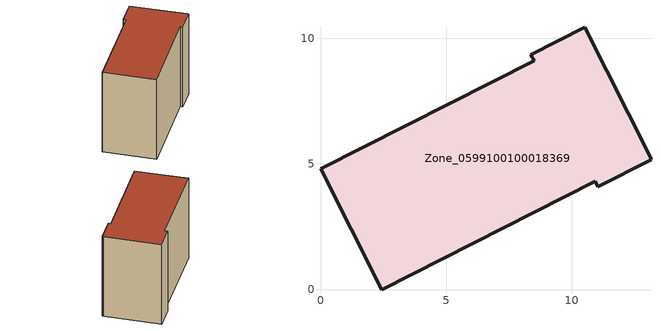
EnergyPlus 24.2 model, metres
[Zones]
Zone_0599100100018369
 floor ground (C_G): 13.13,5.29 13.16,5.16 11.05,4.09 10.94,4.31 2.43,0 0,4.8 8.5,9.1 8.38,9.35 10.52,10.44 z3.38
 wall outside (C_F): 2.43,0 10.94,4.31 11.05,4.09 13.16,5.16 13.13,5.29 10.52,10.44 8.38,9.35 8.5,9.1 0,4.8 2.43,0 z3.38:12.52
 roof outside (C_R): 11.05,4.09 13.16,5.16 13.13,5.29 10.52,10.44 8.38,9.35 8.5,9.1 0,4.8 2.43,0 10.94,4.31 z12.52
[BUILDING]
Pand.0599100100018369: North Axis=0; Terrain=City; Loads Convergence Tolerance Value=0.04; Temperature Convergence Tolerance Value=0.4; Solar Distribution=FullExterior; Maximum Number of Warmup Days=25; Minimum Number of Warmup Days=1
[Site:Location]
Rotterdam.The.Hague.AP_ZH_NLD Design_Conditions: Latitude=51.96; Longitude=4.45; Time Zone=1; Elevation=-4.5
[SITE:GROUNDTEMPERATURE:BUILDINGSURFACE]
18, 18, 18, 18, 18, 18, 18, 18, 18, 18, 18, 18
[MATERIAL] Thermal Absorptance=0.9; Solar Absorptance=0.7; Visible Absorptance=0.7
Name | Roughness | Thickness | Conductivity | Density | Specific Heat
G.TI.2015-2018 | MediumSmooth | 0.15 | 0.0428571 | 540 | 1210
F.TI.2015-2018 | Rough | 0.3 | 0.0666667 | 1920 | 840
R.TI.2015-2018 | MediumRough | 0.2 | 0.0333333 | 1500 | 1000
[CONSTRUCTION]
C_G: G.TI.2015-2018
C_F: F.TI.2015-2018
C_R: R.TI.2015-2018
[ZONE]
Zone_0599100100018369: Type=1; Multiplier=1; Ceiling Height=Autocalculate; Volume=Autocalculate; Floor Area=autocalculate; Part of Total Floor Area=Yes
[ZONEINFILTRATION:DESIGNFLOWRATE]
Infil_Zone_0599100100018369: Zone or ZoneList or Space or SpaceList=Zone_0599100100018369; Schedule=AlwaysOn; Design Flow Rate Calculation Method=Flow/Area; Flow Rate per Floor Area=0.0015; Constant Term Coefficient=1; Temperature Term Coefficient=0; Velocity Term Coefficient=0; Velocity Squared Term Coefficient=0
[HVACTEMPLATE:ZONE:IDEALLOADSAIRSYSTEM]
Zone_0599100100018369: Maximum Heating Supply Air Temperature=50; Minimum Cooling Supply Air Temperature=13; Maximum Heating Supply Air Humidity Ratio=0.0156; Minimum Cooling Supply Air Humidity Ratio=0.0077; Heating Limit=NoLimit; Cooling Limit=NoLimit; Dehumidification Control Type=ConstantSensibleHeatRatio; Cooling Sensible Heat Ratio=0.7; Dehumidification Setpoint=60; Humidification Control Type=None; Humidification Setpoint=30; Outdoor Air Method=None; Outdoor Air Flow Rate per Person=0.00944; Outdoor Air Flow Rate per Zone Floor Area=0; Outdoor Air Flow Rate per Zone=0; Demand Controlled Ventilation Type=None; Outdoor Air Economizer Type=NoEconomizer; Heat Recovery Type=None; Sensible Heat Recovery Effectiveness=0.7; Latent Heat Recovery Effectiveness=0.65
[ZONECONTROL:THERMOSTAT]
ThermostatControl_Zone_0599100100018369: Zone or ZoneList=Zone_0599100100018369; Control Type Schedule=DualSetpointControlType; Control 1=Thermostat_Zone_0599100100018369; Temperature Difference Between Cutout And Setpoint=0
[THERMOSTATSETPOINT:DUALSETPOINT]
Thermostat_Zone_0599100100018369: Heating Setpoint Temperature Schedule=HeatingSetpoint_Zone_0599100100018369; Cooling Setpoint Temperature Schedule=CoolingSetpoint_Zone_0599100100018369
[SCHEDULE:COMPACT]
HeatingSetpoint_Zone_0599100100018369: Through: 12/31, For: AllDays, Until: 24:00, 21
CoolingSetpoint_Zone_0599100100018369: Through: 12/31, For: AllDays, Until: 24:00, 24
DualSetpointControlType: Through: 12/31, For: AllDays, Until: 24:00, 4
AlwaysOn: Through: 12/31, For: AllDays, Until: 24:00, 1
